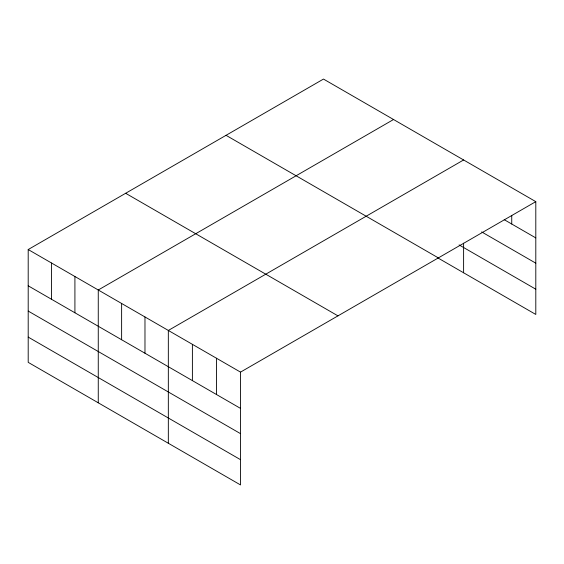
<?xml version="1.0" encoding="UTF-8"?>
<svg xmlns="http://www.w3.org/2000/svg" width="564" height="564" viewBox="0 0 564 564"><rect width="100%" height="100%" fill="white"/><g stroke="black" fill="none" stroke-linecap="round" stroke-linejoin="round"><path stroke-width="0.85" d="M437.995 257.995L535.8 314.458L535.8 201.644L323.482 79.066L28.2 249.542L28.2 362.356L240.518 484.934L240.518 372.12L28.2 249.542M393.545 119.512L98.263 289.995L98.263 402.809M463.608 159.964L168.333 330.448L168.333 443.262M240.518 372.12L535.8 201.644M504.216 219.678L535.8 237.909M481.656 231.917L535.8 263.169M459.089 244.91L535.8 289.198M226.037 135.318L438.355 257.903M125.645 193.283L337.963 315.868M28.2 285.807L240.518 408.392M28.2 311.067L240.518 433.653M28.2 337.096L240.518 459.674M511.738 215.385L511.738 224.021M463.608 243.183L463.608 272.779M216.456 358.232L216.456 394.497M192.394 344.336L192.394 380.608M144.976 316.961L144.976 353.226M121.62 303.474L121.62 339.747M74.913 276.508L74.913 312.78M51.557 263.028L51.557 299.294"/></g></svg>
